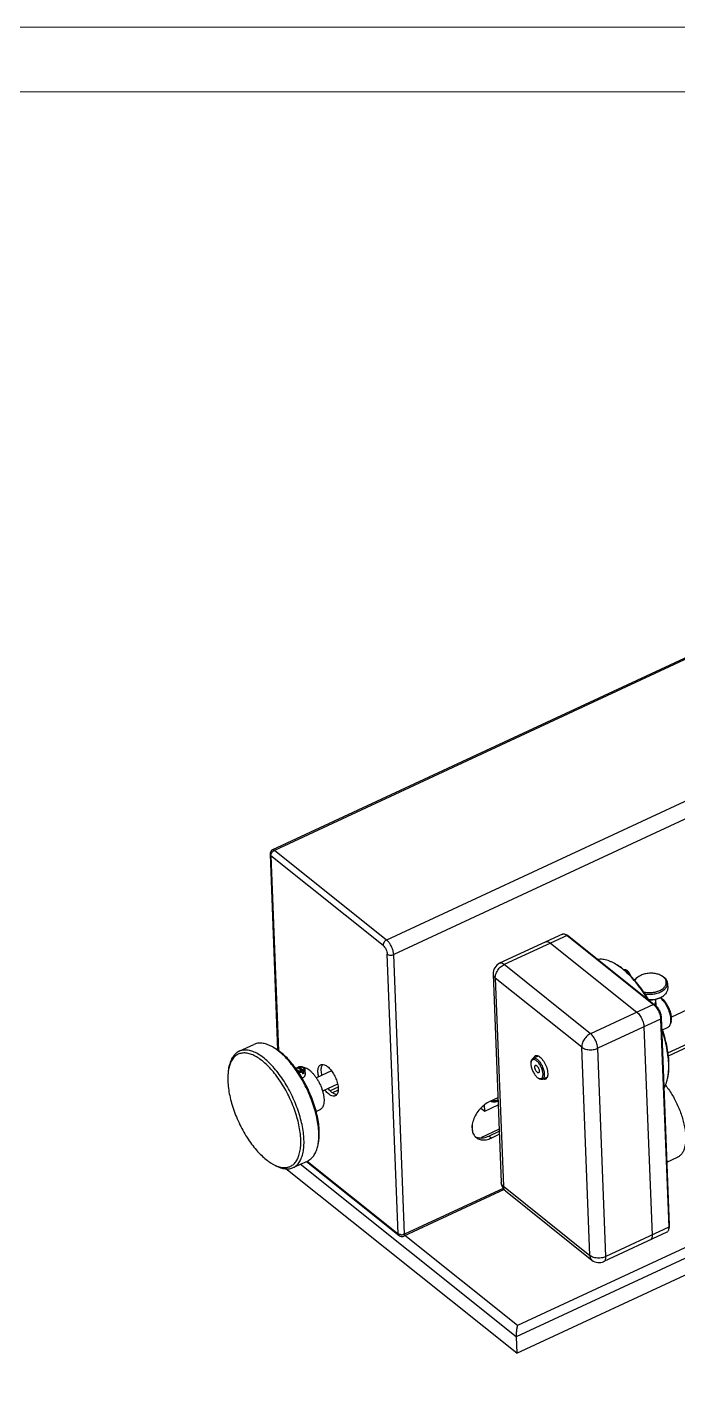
# Model space of a CAD drawing. Header units: millimetres. Extents: x 348 to 7549, y -2121 to -1262.
# Drawn here: x 1241.4 to 1341.8, y -1471 to -1262.2 of the extents above; entities that cross this region are included whole.
import ezdxf

# ---------------------------------------------------------------- set-up
doc = ezdxf.new("R2010")
doc.units = ezdxf.units.MM
doc.header["$LTSCALE"] = 46.255
doc.layers.get('0').update_dxf_attribs({"linetype": 'CONTINUOUS'})
for name, color, linetype in [('02___PRT_ALL_AXES', 7, 'CONTINUOUS'), ('3_ALL_AXES', 7, 'CONTINUOUS'), ('7_ALL_FEATURES', 7, 'CONTINUOUS')]:
    doc.layers.add(name, color=color, linetype=linetype)
doc.layers.add('图框_内框线', color=5, linetype='CONTINUOUS', lineweight=13)
doc.layers.add('图框_外框线', color=7, linetype='CONTINUOUS', lineweight=13)

msp = doc.modelspace()

# ---------------------------------------------------------------- linework, layer by layer
at = {"color": 7, "linetype": 'Continuous'}
for p, q in [((1449.3118, -1310.07299), (1279.28601, -1389.16716)), ((1449.58801, -1310.14992), (1279.56222, -1389.24409)), ((1466.8906, -1323.98821), (1296.86481, -1403.08238)), ((1467.98792, -1326.2321), (1297.96213, -1405.32627)), ((1455.42742, -1361.65341), (1340.79755, -1414.97799)), ((1340.2663, -1420.49382), (1455.27216, -1366.99433)), ((1340.32462, -1420.94136), (1455.6474, -1367.29444)), ((1487.28607, -1383.38941), (1317.04632, -1462.58311)), ((1487.94446, -1384.73574), (1316.84888, -1464.32757)), ((1316.94786, -1466.86604), (1488.04345, -1387.27421)), ((1278.87775, -1389.83575), (1280.05668, -1420.06846)), ((1279.01366, -1390.07361), (1280.18692, -1420.16113)), ((1296.31625, -1403.9119), (1279.01366, -1390.07361)), ((1296.86481, -1403.08238), (1279.56222, -1389.24409)), ((1324.00257, -1402.16815), (1314.30312, -1406.68023)), ((1324.69308, -1402.36047), (1314.99363, -1406.87256)), ((1324.82047, -1402.39762), (1324.48194, -1402.22021)), ((1324.48198, -1402.22029), (1324.69308, -1402.36047)), ((1324.69308, -1402.36047), (1338.03484, -1413.03096)), ((1324.98936, -1402.50982), (1324.69308, -1402.36047)), ((1324.82041, -1402.39761), (1324.98936, -1402.50982)), ((1324.98936, -1402.50982), (1338.33112, -1413.18031)), ((1298.65743, -1448.41212), (1296.97464, -1405.25824)), ((1299.64492, -1448.48016), (1297.96213, -1405.32627)), ((1322.12558, -1403.55485), (1335.46734, -1414.22534)), ((1328.33539, -1417.54305), (1314.99363, -1406.87256)), ((1313.28246, -1408.35169), (1314.53631, -1440.50556)), ((1313.62223, -1408.94636), (1314.87607, -1441.10023)), ((1326.96399, -1419.61685), (1313.62223, -1408.94636)), ((1335.87364, -1408.6448), (1335.75998, -1408.71019)), ((1339.1224, -1408.51811), (1339.2408, -1408.57445)), ((1338.03484, -1413.03096), (1328.33539, -1417.54305)), ((1338.33112, -1413.18031), (1338.03484, -1413.03096)), ((1339.13216, -1415.27485), (1329.4327, -1419.78694)), ((1339.20897, -1414.97542), (1339.13216, -1415.27485)), ((1339.13216, -1415.27485), (1340.38601, -1447.42873)), ((1339.20897, -1414.97542), (1340.46282, -1447.12929)), ((1340.77022, -1415.54751), (1340.68783, -1415.9207)), ((1336.56466, -1416.46923), (1337.8185, -1448.6231)), ((1328.21783, -1451.77072), (1326.96399, -1419.61685)), ((1330.68655, -1451.94081), (1329.4327, -1419.78694)), ((1319.13951, -1421.92641), (1319.18071, -1421.73981)), ((1272.51974, -1422.87162), (1272.60213, -1422.49843)), ((1283.80477, -1423.29275), (1283.14048, -1422.76146)), ((1283.23574, -1422.72461), (1283.24029, -1422.84129)), ((1283.97594, -1423.21313), (1283.31164, -1422.68184)), ((1283.889, -1423.4636), (1283.80477, -1423.29275)), ((1283.889, -1423.4636), (1283.90045, -1423.7573)), ((1284.07162, -1423.67767), (1283.89174, -1423.53381)), ((1283.97594, -1423.21313), (1284.06017, -1423.38397)), ((1284.06017, -1423.38397), (1284.07162, -1423.67767)), ((1289.3743, -1425.79157), (1288.17734, -1426.34838)), ((1289.37666, -1426.26513), (1288.52615, -1426.66078)), ((1320.10201, -1424.2778), (1320.29188, -1424.40387)), ((1320.29206, -1424.404), (1320.46133, -1424.4927)), ((1314.02649, -1427.43161), (1312.78834, -1428.00758)), ((1311.41044, -1429.03566), (1311.99563, -1429.50368)), ((1311.99563, -1429.50368), (1311.95747, -1428.5252)), ((1311.99563, -1429.50368), (1314.06966, -1428.53886)), ((1310.09499, -1432.55527), (1310.06258, -1431.72416)), ((1312.63307, -1433.3485), (1314.22828, -1432.60643)), ((1313.00831, -1433.64861), (1312.63307, -1433.3485)), ((1313.00831, -1433.64861), (1314.24646, -1433.07264)), ((1279.43506, -1437.73722), (1279.77358, -1437.91461)), ((1279.77854, -1437.90181), (1279.78323, -1437.90385)), ((1316.94786, -1466.86604), (1281.33107, -1438.38039)), ((1316.84888, -1464.32757), (1283.55201, -1437.69736)), ((1284.48697, -1437.26242), (1298.7864, -1448.69884)), ((1284.63209, -1437.19491), (1298.65743, -1448.41212)), ((1314.98281, -1441.59748), (1299.52619, -1448.78774)), ((1314.83273, -1441.41495), (1299.64492, -1448.48016)), ((1314.87607, -1441.10023), (1328.21783, -1451.77072)), ((1315.1985, -1441.81702), (1328.54026, -1452.48751)), ((1340.46282, -1447.12929), (1340.38601, -1447.42873)), ((1317.04632, -1462.58311), (1299.69765, -1448.70797)), ((1340.08919, -1448.19768), (1330.38973, -1452.70976)), ((1340.38601, -1447.42873), (1330.68655, -1451.94081)), ((1340.44056, -1447.42428), (1340.35817, -1447.7975)), ((1316.84888, -1464.32757), (1316.94786, -1466.86604))]:
    msp.add_line(p, q, dxfattribs=at)
at = {"color": 2, "linetype": 'Continuous'}
for p, q in [((1338.34776, -1412.22816), (1338.38695, -1413.23307)), ((1283.40406, -1422.65866), (1283.40487, -1422.6585)), ((1283.50088, -1422.64525), (1283.50282, -1422.64509)), ((1283.59953, -1422.64197), (1283.60214, -1422.64202)), ((1283.6971, -1422.64895), (1283.6999, -1422.6493)), ((1283.79071, -1422.66603), (1283.79325, -1422.66665)), ((1283.87756, -1422.69278), (1283.87996, -1422.6937)), ((1283.92384, -1422.71247), (1283.9243, -1422.71269)), ((1284.30067, -1423.88146), (1284.30051, -1423.87771))]:
    msp.add_line(p, q, dxfattribs=at)
at = {"color": 7, "linetype": 'Continuous'}
for centre, radius, start, end in [((1279.58423, -1389.80821), 0.70702, 114.9481173, 182.2273679), ((1280.05351, -1390.18349), 1.06444, 131.4586019, 146.4118851), ((1280.01007, -1390.13557), 0.99978, 127.4861348, 131.410972), ((1315.04862, -1408.28282), 1.7675, 114.9473943, 182.2357159), ((1328.65744, -1412.76139), 6.92652, 60.7459758, 62.3258468), ((1326.29895, -1416.22348), 11.12167, 50.5200621, 51.3456962), ((1326.81096, -1415.84278), 10.53878, 51.3441883, 52.2350562), ((1326.13532, -1416.42264), 11.37943, 50.148815, 50.5217414), ((1326.6093, -1416.09585), 10.86237, 50.9571306, 51.3473627), ((1337.0886, -1410.75811), 2.43767, 119.8971978, 122.9681339), ((1338.08162, -1410.70795), 2.42459, 61.4776621, 64.5771407), ((1338.42789, -1410.42625), 2.01776, 51.3951692, 56.0671359), ((1337.51505, -1413.96292), 2.51134, 51.3464674, 51.8673683), ((1337.96523, -1409.38678), 2.81313, 297.2337378, 299.9007601), ((1276.17622, -1425.00814), 6.23551, 58.7784366, 62.2887573), ((1275.84121, -1425.57096), 6.89047, 58.1197894, 58.8220768), ((1274.1459, -1427.911), 9.78229, 49.4577969, 51.3363381), ((1275.1797, -1427.13636), 8.60006, 51.3271617, 53.5124787), ((1277.52051, -1423.96902), 5.11981, 163.3691898, 167.6216242), ((1289.8838, -1434.81411), 13.81083, 119.2265279, 119.5879767), ((1289.59056, -1433.91056), 12.86503, 119.2132167, 119.601238), ((1283.70861, -1423.39726), 0.71084, 63.4498186, 64.5581697), ((1320.5969, -1423.89718), 0.58795, 255.7034526, 256.8395), ((1333.43682, -1423.02812), 6.92322, 347.5518206, 349.1305116), ((1280.17155, -1433.56656), 6.2202, 347.5875225, 351.1049432), ((1281.84029, -1433.15675), 5.17363, 242.2839825, 246.5148109), ((1316.30246, -1440.43669), 1.7675, 182.2326334, 231.3469729), ((1299.22799, -1448.14666), 0.70704, 231.3523019, 272.8467257), ((1299.19924, -1447.4105), 1.16242, 266.1994044, 279.8997567), ((1299.22685, -1448.1421), 0.71166, 272.920589, 294.8741531), ((1329.64422, -1451.10718), 1.7675, 231.3478926, 294.9473493)]:
    msp.add_arc(centre, radius, start, end, dxfattribs=at)
for points, start_tangent, end_tangent in [([(1278.87868, -1389.83571), (1278.89724, -1389.92506), (1279.01366, -1390.07361)], (0.041512758, -0.999137974), (0.780952104, -0.624590915)), ([(1279.01366, -1390.07361), (1279.04903, -1389.83641)], (-0.038965511, 0.999240556), (0.303887297, 0.952707988)), ([(1279.04903, -1389.83641), (1279.16679, -1389.59462)], (0.303887297, 0.952707988), (0.554077759, 0.832464916)), ([(1279.56222, -1389.24409), (1279.40434, -1389.15943), (1279.28612, -1389.16742)], (-0.780952104, 0.624590915), (-0.917024529, -0.398830807)), ([(1279.40164, -1389.34225), (1279.56222, -1389.24409)], (0.793750077, 0.608244042), (0.906695801, 0.421785165)), ([(1296.86481, -1403.08238), (1296.64814, -1403.22689), (1296.46781, -1403.43528), (1296.35126, -1403.67583), (1296.31625, -1403.9119)], (-0.906695801, -0.421785164), (0.038965511, -0.999240556)), ([(1297.96213, -1405.32627), (1297.89412, -1404.84968), (1297.73074, -1404.33814), (1297.48797, -1403.84172), (1297.1896, -1403.40901), (1296.86481, -1403.08238)], (-0.038965516, 0.999240556), (-0.780952102, 0.624590918)), ([(1324.00272, -1402.16844), (1324.05587, -1402.14819), (1324.24806, -1402.13871), (1324.46438, -1402.21129), (1324.48197, -1402.2203)], (0.904530196, 0.426409573), (0.885647256, -0.464358631)), ([(1296.31625, -1403.9119), (1296.5563, -1404.16535), (1296.76814, -1404.51342), (1296.91522, -1404.8993), (1296.97464, -1405.25824)], (0.780952104, -0.624590915), (0.038965511, -0.999240556)), ([(1296.97464, -1405.25824), (1297.17762, -1405.36564), (1297.43657, -1405.41629), (1297.71205, -1405.40246), (1297.96213, -1405.32627)], (0.780952104, -0.624590915), (0.906695801, 0.421785164)), ([(1321.43532, -1403.36276), (1321.4877, -1403.34276), (1321.67878, -1403.33281), (1321.89502, -1403.40471), (1322.12558, -1403.55485)], (0.904688477, 0.426073655), (0.780952104, -0.624590915)), ([(1313.62223, -1408.94636), (1313.64586, -1408.61533), (1313.74006, -1408.26757), (1313.90015, -1407.9205), (1314.11786, -1407.5919), (1314.38252, -1407.29788), (1314.67999, -1407.0539), (1314.99363, -1406.87256)], (-0.038965511, 0.999240556), (0.906695801, 0.421785164)), ([(1314.99363, -1406.87256), (1314.76307, -1406.72242), (1314.54683, -1406.65052), (1314.35575, -1406.66047), (1314.30325, -1406.68052)], (-0.780952104, 0.624590915), (-0.904550338, -0.426366844)), ([(1331.87441, -1406.62724), (1331.4556, -1406.42677), (1330.5987, -1406.14332), (1329.7954, -1406.05694), (1329.4814, -1406.08006)], (-0.885673155, 0.464309232), (-0.991520328, -0.129951683)), ([(1333.24577, -1407.53824), (1332.34508, -1406.89729), (1332.04231, -1406.71826)], (-0.780952103, 0.624590916), (-0.872535058, 0.488551504)), ([(1333.26515, -1407.51156), (1332.50731, -1406.98196), (1332.04368, -1406.71594)], (-0.790568965, 0.612373016), (-0.885670632, 0.464314043)), ([(1313.28258, -1408.35177), (1313.311, -1408.51816), (1313.42579, -1408.74385), (1313.62223, -1408.94636)], (0.040713161, -0.999170876), (0.780952104, -0.624590915)), ([(1337.14415, -1412.21628), (1336.79911, -1411.65844), (1335.95104, -1410.42407), (1335.06178, -1409.31094), (1334.15287, -1408.34313), (1333.42721, -1407.68652)], (-0.514080405, 0.857741999), (-0.767716458, 0.6407897)), ([(1337.30928, -1412.34834), (1336.89242, -1411.66946), (1336.05737, -1410.45408), (1335.18175, -1409.35808), (1334.28681, -1408.40518), (1333.45153, -1407.65932)], (-0.50854933, 0.861032856), (-0.776680037, 0.629895325)), ([(1335.75998, -1408.71018), (1335.69462, -1408.74904), (1335.44337, -1408.92615), (1335.23511, -1409.12204), (1335.10821, -1409.28108)], (-0.866753003, -0.498737639), (-0.569408738, -0.822054554)), ([(1335.76209, -1408.71297), (1335.57813, -1408.84636), (1335.38375, -1409.0292), (1335.23347, -1409.22584), (1335.16729, -1409.34568)], (-0.838768431, -0.544488309), (-0.43129544, -0.902210753)), ([(1339.12249, -1408.51815), (1339.05194, -1408.48587), (1338.75746, -1408.37558), (1338.43753, -1408.29224), (1338.09952, -1408.23786), (1337.75029, -1408.21345), (1337.39672, -1408.2195), (1337.04608, -1408.25588), (1336.70558, -1408.32187), (1336.38219, -1408.4161), (1336.0825, -1408.53665), (1335.87355, -1408.64484)], (-0.902997701, 0.429645379), (-0.866734664, -0.498769509)), ([(1338.17783, -1411.12819), (1338.37798, -1411.08557), (1338.70137, -1410.99134), (1339.00106, -1410.87079), (1339.27093, -1410.72639), (1339.50544, -1410.56108), (1339.69982, -1410.37824), (1339.85009, -1410.1816), (1339.95316, -1409.97522), (1340.00694, -1409.76333), (1340.01034, -1409.55011), (1339.9632, -1409.33988), (1339.8667, -1409.13749), (1339.72373, -1408.94771), (1339.53873, -1408.77476)], (0.983280065, 0.182099734), (-0.780952105, 0.624590914)), ([(1339.53873, -1408.77476), (1339.31421, -1408.62019), (1339.23937, -1408.57763)], (-0.780952103, 0.624590917), (-0.878444952, 0.477843558)), ([(1339.55425, -1408.75213), (1339.44619, -1408.68375), (1339.24099, -1408.57453)], (-0.829238657, 0.558894667), (-0.902981566, 0.429679289)), ([(1340.1965, -1409.74145), (1340.19217, -1409.68021), (1340.14168, -1409.45497), (1340.03831, -1409.23813), (1339.88514, -1409.03481), (1339.68687, -1408.84943)], (-0.038599896, 0.999254746), (-0.780952105, 0.624590914)), ([(1336.48126, -1411.07651), (1336.64604, -1411.11519), (1336.98404, -1411.16958), (1337.33328, -1411.19399), (1337.68684, -1411.18794), (1338.03749, -1411.15155), (1338.17783, -1411.12819)], (0.967546739, -0.252692123), (0.983280065, 0.182099734)), ([(1336.68836, -1411.37673), (1336.94982, -1411.41533), (1337.32399, -1411.44147), (1337.70279, -1411.43498), (1338.07847, -1411.39599), (1338.44326, -1411.32529), (1338.78974, -1411.22433), (1339.11082, -1411.09517), (1339.39994, -1410.94045), (1339.6512, -1410.76334), (1339.85945, -1410.56745), (1340.02046, -1410.35678), (1340.13089, -1410.13566), (1340.18851, -1409.90865), (1340.1965, -1409.74145)], (0.983900636, -0.178716362), (-0.038599896, 0.999254746)), ([(1339.36758, -1411.82546), (1339.43289, -1411.78664), (1339.68415, -1411.60953), (1339.89242, -1411.41364), (1340.05343, -1411.20297), (1340.16387, -1410.98185), (1340.22151, -1410.75484), (1340.2295, -1410.58761)], (0.866753005, 0.498737635), (-0.038599185, 0.999254774)), ([(1337.25459, -1412.28374), (1337.35689, -1412.28762), (1337.7357, -1412.28114), (1338.11138, -1412.24215), (1338.47618, -1412.17146), (1338.82266, -1412.07051), (1339.14375, -1411.94135), (1339.25259, -1411.88807)], (0.998764479, -0.049694222), (0.889021922, 0.457864633)), ([(1337.2751, -1412.31824), (1337.37723, -1412.32219), (1337.73079, -1412.31615), (1338.08144, -1412.27977), (1338.42194, -1412.21379), (1338.74533, -1412.11956), (1339.04503, -1411.99901), (1339.25401, -1411.8908)], (0.998680178, -0.051360509), (0.866734662, 0.498769511)), ([(1338.03484, -1413.03096), (1338.26636, -1413.24991)], (0.780952122, -0.624590892), (0.674872535, -0.73793432)), ([(1338.26636, -1413.24991), (1338.49094, -1413.53006), (1338.69628, -1413.85761), (1338.87106, -1414.21509), (1339.00605, -1414.58358), (1339.0943, -1414.94309), (1339.13216, -1415.27485)], (0.674872535, -0.73793432), (0.038965461, -0.999240558)), ([(1338.33112, -1413.18031), (1338.51571, -1413.35477), (1338.69556, -1413.57896), (1338.86006, -1413.84124), (1339.0001, -1414.12762), (1339.10822, -1414.42285), (1339.17883, -1414.71075), (1339.20897, -1414.97542)], (0.780952118, -0.624590898), (0.038965476, -0.999240557)), ([(1340.68787, -1415.92071), (1340.72013, -1415.71668), (1340.72964, -1415.36758), (1340.69142, -1414.98031), (1340.60663, -1414.56666), (1340.47788, -1414.13933), (1340.30913, -1413.71141), (1340.1054, -1413.29568), (1339.87279, -1412.90474), (1339.61904, -1412.55147), (1339.35298, -1412.24748), (1339.08366, -1412.00172)], (0.215913182, 0.976412565), (-0.780952109, 0.624590909)), ([(1339.37994, -1412.15106), (1339.14888, -1411.99253), (1339.10572, -1411.96889)], (-0.7809521, 0.62459092), (-0.885392815, 0.46484359)), ([(1340.77023, -1415.54759), (1340.79821, -1415.37072), (1340.80645, -1415.06813), (1340.77332, -1414.73244), (1340.69982, -1414.37389), (1340.5882, -1414.00349), (1340.44191, -1413.63258), (1340.26531, -1413.27224), (1340.06367, -1412.93341), (1339.84371, -1412.62724), (1339.6131, -1412.36381), (1339.37994, -1412.15106)], (0.215965727, 0.976400945), (-0.780952108, 0.62459091)), ([(1335.46734, -1414.22534), (1335.70066, -1414.4462), (1335.92503, -1414.7267), (1336.12922, -1415.05277), (1336.30297, -1415.40807), (1336.43757, -1415.77478), (1336.52629, -1416.13452), (1336.56466, -1416.46923)], (0.780952104, -0.624590915), (0.038965511, -0.999240556)), ([(1328.33539, -1417.54305), (1328.01936, -1417.72606), (1327.72194, -1417.97061), (1327.45804, -1418.26443), (1327.24089, -1418.5928), (1327.08138, -1418.93925), (1326.98751, -1419.2864), (1326.96399, -1419.61685)], (-0.906695801, -0.421785164), (0.038965511, -0.999240556)), ([(1329.4327, -1419.78694), (1329.39422, -1419.45163), (1329.30524, -1419.09125), (1329.17018, -1418.72385), (1328.99602, -1418.36825), (1328.7913, -1418.04189), (1328.56692, -1417.76195), (1328.33539, -1417.54305)], (-0.038965511, 0.999240556), (-0.780952104, 0.624590915)), ([(1340.23844, -1424.334), (1340.34813, -1423.70382), (1340.42518, -1422.57935), (1340.37699, -1421.34329), (1340.20446, -1420.01921), (1339.91085, -1418.63181), (1339.5015, -1417.20651), (1339.2825, -1416.56275)], (0.21571653, 0.97645603), (-0.335793231, 0.941935723)), ([(1340.23583, -1424.33365), (1340.30866, -1423.88054), (1340.38691, -1422.73853), (1340.33796, -1421.48319), (1340.16275, -1420.13846), (1339.86457, -1418.72942), (1339.44884, -1417.28189), (1339.29103, -1416.81167)], (0.188713116, 0.98203226), (-0.328095944, 0.944644405)), ([(1340.28437, -1416.52087), (1340.41535, -1416.43606), (1340.56053, -1416.25922), (1340.66317, -1416.01696), (1340.68787, -1415.92071)], (0.905731744, 0.423851398), (0.215913182, 0.976412565)), ([(1279.07583, -1419.48783), (1278.71374, -1419.31457), (1277.97547, -1419.07065), (1277.28337, -1418.99655), (1276.65329, -1419.09462), (1276.39056, -1419.1959)], (-0.885677403, 0.464301129), (-0.906589624, -0.422013335)), ([(1280.29371, -1420.22203), (1279.80461, -1419.8891), (1279.41434, -1419.66522)], (-0.804202721, 0.594355099), (-0.885674823, 0.464306049)), ([(1280.25737, -1420.27272), (1279.48038, -1419.71989)], (-0.780952103, 0.624590916), (-0.849174331, 0.528112635)), ([(1326.96399, -1419.61685), (1327.22938, -1419.78456), (1327.55462, -1419.91198), (1327.92257, -1419.9915), (1328.31385, -1420.01877), (1328.70927, -1419.99246), (1329.08855, -1419.91386), (1329.4327, -1419.78694)], (0.780952104, -0.624590915), (0.906695801, 0.421785164)), ([(1274.10833, -1420.25757), (1273.81469, -1420.42435), (1273.34212, -1420.85728), (1272.96197, -1421.44721), (1272.68151, -1422.18295), (1272.60208, -1422.49842)], (-0.906588977, -0.422014723), (-0.215700677, -0.976459532)), ([(1277.70086, -1421.74915), (1276.95181, -1421.21617), (1276.21242, -1420.82524), (1275.50045, -1420.59), (1274.83305, -1420.51855), (1274.22547, -1420.61313), (1273.68912, -1420.87153), (1273.23339, -1421.28898), (1272.86678, -1421.85783), (1272.61487, -1422.50371)], (-0.780952103, 0.624590916), (-0.286529878, -0.958071307)), ([(1277.97514, -1421.33439), (1277.19806, -1420.78148), (1276.4313, -1420.37615), (1275.693, -1420.13226), (1275.00091, -1420.05822), (1274.37088, -1420.15634), (1274.10833, -1420.25757)], (-0.780952105, 0.624590914), (-0.906588977, -0.422014723)), ([(1282.27878, -1428.29108), (1281.90009, -1427.43831), (1281.30838, -1426.27773), (1280.65405, -1425.17393), (1279.94943, -1424.1481), (1279.21061, -1423.22308), (1278.45519, -1422.41854), (1277.70086, -1421.74915)], (-0.385279363, 0.922799985), (-0.780952105, 0.624590914)), ([(1282.45787, -1438.2061), (1282.75151, -1438.03931), (1283.22409, -1437.60638), (1283.60424, -1437.01645), (1283.8847, -1436.28071), (1284.06021, -1435.41297), (1284.12752, -1434.42946), (1284.08535, -1433.34856), (1283.93449, -1432.19059), (1283.67778, -1430.97717), (1283.32, -1429.731), (1282.86784, -1428.47544), (1282.32996, -1427.2344), (1281.71637, -1426.03087), (1281.03783, -1424.88621), (1280.30714, -1423.8224), (1279.54099, -1422.86312), (1278.75762, -1422.02877), (1277.97514, -1421.33439)], (0.906589064, 0.422014537), (-0.780952103, 0.624590916)), ([(1286.31694, -1434.52836), (1286.34241, -1434.35154), (1286.40974, -1433.36805), (1286.36759, -1432.28716), (1286.21677, -1431.12919), (1285.96007, -1429.91577), (1285.60231, -1428.66959), (1285.15016, -1427.41401), (1284.61229, -1426.17295), (1283.9987, -1424.9694), (1283.32017, -1423.82472), (1282.58948, -1422.76088), (1281.8233, -1421.80156), (1281.03989, -1420.96716), (1280.50447, -1420.47717)], (0.155380786, 0.987854651), (-0.760057393, 0.649855953)), ([(1286.32872, -1434.5305), (1286.42136, -1433.99809), (1286.48629, -1433.04971), (1286.44565, -1432.00739), (1286.3002, -1430.89074), (1286.05266, -1429.72062), (1285.70765, -1428.51891), (1285.27164, -1427.30815), (1284.75295, -1426.11139), (1284.16124, -1424.95079), (1283.50692, -1423.84698), (1282.80229, -1422.82113), (1282.06346, -1421.89608), (1281.30801, -1421.09149), (1280.55364, -1420.42207)], (0.21571978, 0.976455312), (-0.780952105, 0.624590914)), ([(1319.13945, -1421.92643), (1319.12292, -1422.02401), (1319.11443, -1422.25846), (1319.14239, -1422.52206), (1319.2057, -1422.80449), (1319.30187, -1423.09474), (1319.42731, -1423.38192), (1319.57732, -1423.65498), (1319.74521, -1423.90197), (1319.92294, -1424.11219), (1320.10201, -1424.2778)], (-0.215533189, -0.976496515), (0.780952117, -0.624590899)), ([(1319.20081, -1421.75043), (1319.16753, -1421.82788), (1319.13945, -1421.92643)], (-0.457796648, -0.889056932), (-0.215533189, -0.976496515)), ([(1319.44967, -1421.33971), (1319.42196, -1421.35396), (1319.29943, -1421.46359), (1319.21177, -1421.63052), (1319.18065, -1421.73979)], (-0.908185452, -0.418568017), (-0.215589177, -0.976484156)), ([(1320.00302, -1421.73933), (1319.82567, -1421.61991), (1319.65331, -1421.55021), (1319.49447, -1421.53597), (1319.35682, -1421.57903), (1319.24648, -1421.67766), (1319.20081, -1421.75043)], (-0.780952092, 0.624590931), (-0.457796648, -0.889056932)), ([(1320.14016, -1421.53195), (1319.94271, -1421.39901), (1319.75124, -1421.32173), (1319.57482, -1421.30602), (1319.44967, -1421.33971)], (-0.78095212, 0.624590895), (-0.908185452, -0.418568017)), ([(1320.46304, -1424.46968), (1320.61055, -1424.48115), (1320.7482, -1424.4381), (1320.85854, -1424.33947), (1320.93749, -1424.18925), (1320.9821, -1423.99312), (1320.9906, -1423.75867), (1320.96263, -1423.49507), (1320.89932, -1423.21264), (1320.80315, -1422.92239), (1320.67771, -1422.63521), (1320.52771, -1422.36214), (1320.35982, -1422.11516), (1320.18209, -1421.90494), (1320.00302, -1421.73933)], (0.973750406, -0.227618425), (-0.780952117, 0.624590899)), ([(1320.94063, -1424.54471), (1320.96833, -1424.53046), (1321.09087, -1424.42082), (1321.17853, -1424.2539), (1321.22805, -1424.03601), (1321.23746, -1423.77556), (1321.20639, -1423.48275), (1321.13607, -1423.16904), (1321.02926, -1422.84664), (1320.88995, -1422.52763), (1320.72335, -1422.22429), (1320.53686, -1421.94988), (1320.33946, -1421.71628), (1320.14016, -1421.53195)], (0.90819728, 0.418542353), (-0.780952087, 0.624590937)), ([(1272.51972, -1422.8715), (1272.42705, -1423.40406), (1272.36214, -1424.35246), (1272.4028, -1425.39479), (1272.54827, -1426.51144), (1272.79582, -1427.68155), (1273.14084, -1428.88326), (1273.57687, -1430.09402), (1274.09556, -1431.29077), (1274.68727, -1432.45135), (1275.3416, -1433.55515), (1276.04623, -1434.58099), (1276.78504, -1435.506), (1277.54046, -1436.31054), (1278.29479, -1436.97993)], (-0.21572005, -0.976455253), (0.780952105, -0.624590914)), ([(1283.06458, -1422.80424), (1282.99194, -1422.85694), (1282.93348, -1422.91553), (1282.89929, -1422.96337)], (-0.848791628, -0.528727503), (-0.515904337, -0.856646202)), ([(1283.07532, -1422.81358), (1283.03225, -1422.86357), (1283.00102, -1422.92098), (1282.98643, -1422.98036), (1282.98553, -1423.00962)], (-0.718204425, -0.695832166), (0.038973321, -0.999240252)), ([(1282.98553, -1423.00962), (1282.98893, -1423.03995), (1283.00845, -1423.09797), (1283.04439, -1423.15268), (1283.09569, -1423.20245)], (0.038973321, -0.999240252), (0.780931827, -0.624616267)), ([(1283.14048, -1422.76146), (1283.07921, -1422.80987), (1283.07532, -1422.81358)], (-0.831920497, -0.554894842), (-0.718204425, -0.695832166)), ([(1283.09569, -1423.20245), (1283.16081, -1423.24579), (1283.2378, -1423.28141), (1283.32437, -1423.30823), (1283.41793, -1423.32547), (1283.51568, -1423.33259), (1283.6147, -1423.3294), (1283.71204, -1423.31599), (1283.80477, -1423.29275)], (0.780931827, -0.624616267), (0.954563489, 0.298007627)), ([(1283.889, -1423.4636), (1283.78647, -1423.49239), (1283.67836, -1423.51128), (1283.56738, -1423.5198), (1283.45627, -1423.51774), (1283.3478, -1423.50516), (1283.25842, -1423.48608)], (-0.947077219, -0.321005827), (-0.967276589, 0.25372426)), ([(1283.92431, -1422.71269), (1283.87861, -1422.69318), (1283.79204, -1422.66636), (1283.69848, -1422.64912), (1283.60073, -1422.64199), (1283.50171, -1422.64518), (1283.40438, -1422.6586), (1283.31164, -1422.68184)], (-0.902955919, 0.429733183), (-0.954563489, -0.298007627)), ([(1284.07162, -1423.67767), (1284.01892, -1423.70749), (1283.96154, -1423.73418), (1283.90045, -1423.7573)], (-0.848791628, -0.528727503), (-0.947077219, -0.321005827)), ([(1284.02073, -1422.77213), (1283.95561, -1422.72879), (1283.92431, -1422.71269)], (-0.780931827, 0.624616267), (-0.902955919, 0.429733183)), ([(1283.97594, -1423.21313), (1284.03721, -1423.16472), (1284.08416, -1423.11102), (1284.1154, -1423.05361), (1284.12998, -1422.99423), (1284.13089, -1422.96497)], (0.831920497, 0.554894842), (-0.038973321, 0.999240252)), ([(1284.13089, -1422.96497), (1284.12748, -1422.93463), (1284.10797, -1422.87661), (1284.07203, -1422.8219), (1284.02073, -1422.77213)], (-0.038973321, 0.999240252), (-0.780931827, 0.624616267)), ([(1284.13293, -1422.82869), (1284.06032, -1422.77959), (1284.02634, -1422.76139)], (-0.780952104, 0.624590915), (-0.894521287, 0.447025355)), ([(1284.26883, -1423.06656), (1284.26903, -1423.07661), (1284.26023, -1423.14375), (1284.23409, -1423.20965), (1284.19126, -1423.27268), (1284.1328, -1423.33127), (1284.06017, -1423.38397)], (0.039423276, -0.9992226), (-0.848791628, -0.528727503)), ([(1284.13293, -1422.82869), (1284.19136, -1422.88439), (1284.23416, -1422.9453), (1284.26027, -1423.00991), (1284.26883, -1423.06656)], (0.780952104, -0.624590915), (0.039423276, -0.9992226)), ([(1320.29186, -1424.4039), (1320.45171, -1424.46692)], (0.885331215, -0.464960902), (0.969045953, -0.246880418)), ([(1320.46122, -1424.49265), (1320.63906, -1424.56269), (1320.81548, -1424.5784), (1320.94063, -1424.54471)], (0.885401446, -0.464827151), (0.90819728, 0.418542353)), ([(1339.65487, -1425.97157), (1339.77872, -1425.7423), (1340.1047, -1424.88798), (1340.19728, -1424.52046)], (0.504589288, 0.863359514), (0.21569663, 0.976460426)), ([(1279.78323, -1437.90385), (1280.4952, -1438.13908), (1281.16261, -1438.21053), (1281.77018, -1438.11595), (1282.30653, -1437.85755), (1282.76226, -1437.4401), (1283.12887, -1436.87125), (1283.39933, -1436.16178), (1283.5686, -1435.32502), (1283.63351, -1434.37662), (1283.59285, -1433.33429), (1283.44738, -1432.21764), (1283.19983, -1431.04753), (1282.85481, -1429.84582), (1282.41879, -1428.63506), (1282.27878, -1428.29108)], (0.91793328, -0.396734789), (-0.385279363, 0.922799985)), ([(1312.78834, -1428.00758), (1311.98907, -1428.49571), (1311.26347, -1429.1728), (1310.67031, -1429.98399), (1310.25765, -1430.86357), (1310.05893, -1431.74027), (1310.09023, -1432.54307), (1310.34903, -1433.20694)], (-0.906695801, -0.421785164), (0.539616223, -0.841911119)), ([(1310.34903, -1433.20694), (1310.69128, -1433.58903)], (0.539616223, -0.841911119), (0.779577057, -0.626306324)), ([(1310.52574, -1433.43003), (1311.07328, -1433.61823)], (0.873948793, -0.486018012), (0.986185815, -0.165642806)), ([(1310.69128, -1433.58903), (1310.81436, -1433.67808), (1311.44852, -1433.91834), (1312.20013, -1433.90824), (1313.00831, -1433.64861)], (0.779577057, -0.626306324), (0.906695801, 0.421785164)), ([(1311.07328, -1433.61823), (1311.8249, -1433.60813), (1312.63307, -1433.3485)], (0.986185815, -0.165642805), (0.906695801, 0.421785164)), ([(1284.7401, -1437.14443), (1285.03358, -1436.97775), (1285.50619, -1436.54486), (1285.88637, -1435.95497), (1286.16686, -1435.21926), (1286.24636, -1434.90358)], (0.906589568, 0.422013455), (0.215700369, 0.9764596)), ([(1278.29479, -1436.97993), (1279.04385, -1437.51291), (1279.43409, -1437.73678)], (0.780952103, -0.624590916), (0.885672057, -0.464311327)), ([(1279.77261, -1437.91417), (1280.1349, -1438.08752), (1280.87321, -1438.3314), (1281.56529, -1438.40544), (1282.19533, -1438.30732), (1282.45787, -1438.2061)], (0.885675134, -0.464305457), (0.906589064, 0.422014537)), ([(1314.87607, -1441.10023), (1314.67963, -1440.89773), (1314.56484, -1440.67203), (1314.53642, -1440.50554)], (-0.780952104, 0.624590915), (-0.04056715, 0.999176814)), ([(1315.19849, -1441.81699), (1315.0417, -1441.64715), (1314.92422, -1441.39787), (1314.87607, -1441.10023)], (-0.78031677, 0.625384472), (-0.038965511, 0.999240556)), ([(1340.46282, -1447.12929), (1340.45203, -1447.36121), (1340.44067, -1447.42387)], (0.038965531, -0.999240555), (-0.213927272, -0.97684959)), ([(1298.8615, -1448.51989), (1298.65743, -1448.41212)], (-0.946509966, 0.322674579), (-0.780952104, 0.624590915)), ([(1298.65743, -1448.41212), (1298.70971, -1448.60854), (1298.78675, -1448.6984)], (0.038965511, -0.999240556), (0.777182316, -0.629275494)), ([(1299.12219, -1448.57036), (1298.8615, -1448.51989)], (-0.997829682, 0.065847748), (-0.946509966, 0.322674579)), ([(1299.64492, -1448.48016), (1299.39909, -1448.55561)], (-0.906695801, -0.421785164), (-0.985008874, -0.172503674)), ([(1299.52608, -1448.78748), (1299.53836, -1448.78137), (1299.6216, -1448.67065), (1299.64492, -1448.48016)], (0.917024529, 0.398830807), (-0.038965511, 0.999240556)), ([(1337.8185, -1448.6231), (1337.80461, -1448.91601), (1337.73914, -1449.15243), (1337.62539, -1449.32051), (1337.52144, -1449.39182)], (0.038965511, -0.999240556), (-0.904688477, -0.426073655)), ([(1340.35823, -1447.79732), (1340.30731, -1447.95655), (1340.1932, -1448.12583), (1340.08904, -1448.19739)], (-0.214260985, -0.976776448), (-0.904524058, -0.426422594)), ([(1340.38601, -1447.42873), (1340.37237, -1447.71961), (1340.35823, -1447.79732)], (0.03896554, -0.999240555), (-0.214260985, -0.976776448)), ([(1328.21783, -1451.77072), (1328.26597, -1452.06836), (1328.38346, -1452.31764), (1328.54027, -1452.4875)], (0.038965511, -0.999240556), (0.780341715, -0.625353346)), ([(1330.68655, -1451.94081), (1330.34582, -1452.06676), (1329.96765, -1452.14572), (1329.57238, -1452.17265), (1329.18094, -1452.146), (1328.81252, -1452.06706), (1328.48604, -1451.93984), (1328.21783, -1451.77072)], (-0.906695801, -0.421785164), (-0.780952104, 0.624590915)), ([(1330.38959, -1452.70948), (1330.49343, -1452.63822), (1330.60719, -1452.47014), (1330.67265, -1452.23372), (1330.68655, -1451.94081)], (0.904550338, 0.426366844), (-0.038965511, 0.999240556)), ([(1317.04632, -1462.58311), (1316.99699, -1462.79874), (1316.94927, -1463.0587), (1316.90649, -1463.35396), (1316.87204, -1463.67505), (1316.85048, -1464.00847), (1316.84888, -1464.32757)], (-0.248481768, -0.968636573), (0.038965511, -0.999240556))]:
    msp.add_spline(points, degree=3, dxfattribs=dict(at, start_tangent=start_tangent, end_tangent=end_tangent))
at = {"color": 2, "linetype": 'Continuous'}
for points, start_tangent, end_tangent in [([(1338.14982, -1413.03531), (1338.23211, -1412.97021), (1338.30537, -1412.8793), (1338.35029, -1412.77821), (1338.36495, -1412.67387), (1338.36468, -1412.66237)], (0.83953262, 0.543309286), (-0.039632546, 0.999214322)), ([(1283.09569, -1423.20245), (1283.08325, -1423.19007), (1283.07082, -1423.17769), (1283.05838, -1423.16531), (1283.05217, -1423.15912), (1283.04906, -1423.15602), (1283.04595, -1423.15293), (1283.04284, -1423.14983), (1283.04129, -1423.14828), (1283.03973, -1423.14674), (1283.03896, -1423.14596), (1283.03841, -1423.1451), (1283.03738, -1423.14336), (1283.03533, -1423.13987), (1283.03122, -1423.13289), (1283.02712, -1423.12591), (1283.01891, -1423.11196), (1283.0148, -1423.10498), (1283.0107, -1423.098), (1283.00865, -1423.09451), (1283.00659, -1423.09102), (1283.00454, -1423.08753), (1283.00249, -1423.08405), (1283.00198, -1423.08317), (1283.00146, -1423.0823), (1283.00095, -1423.08047), (1283.00053, -1423.07862), (1283.0001, -1423.07678), (1282.99925, -1423.07308), (1282.9984, -1423.06939), (1282.9967, -1423.062), (1282.995, -1423.05461), (1282.99159, -1423.03984), (1282.98989, -1423.03245), (1282.98819, -1423.02507), (1282.98734, -1423.02137), (1282.98649, -1423.01768), (1282.98606, -1423.01583), (1282.98585, -1423.01491), (1282.98577, -1423.01445), (1282.98581, -1423.01399), (1282.98591, -1423.01306), (1282.986, -1423.01214), (1282.98618, -1423.0103), (1282.98655, -1423.00661), (1282.98691, -1423.00293), (1282.98765, -1422.99555), (1282.98838, -1422.98818), (1282.98912, -1422.9808), (1282.98985, -1422.97343), (1282.99059, -1422.96606), (1282.99132, -1422.95868), (1282.99169, -1422.955), (1282.99206, -1422.95131), (1282.99224, -1422.94947), (1282.99233, -1422.94854), (1282.99242, -1422.94762), (1282.99247, -1422.94716), (1282.99264, -1422.9467), (1282.99304, -1422.94579), (1282.99383, -1422.94395), (1282.99542, -1422.94029), (1282.997, -1422.93662), (1283.00017, -1422.92929), (1283.00333, -1422.92196), (1283.00967, -1422.9073), (1283.01284, -1422.89996), (1283.016, -1422.89263), (1283.01759, -1422.88897), (1283.01917, -1422.8853), (1283.01996, -1422.88347), (1283.02075, -1422.88164), (1283.02163, -1422.87982), (1283.02231, -1422.87896), (1283.023, -1422.8781), (1283.02574, -1422.87467), (1283.02848, -1422.87123), (1283.03122, -1422.8678), (1283.03397, -1422.86436), (1283.03945, -1422.8575), (1283.04493, -1422.85063), (1283.0559, -1422.83689), (1283.06139, -1422.83002), (1283.06687, -1422.82315), (1283.06961, -1422.81972), (1283.07098, -1422.818), (1283.0717, -1422.81716), (1283.07265, -1422.81639), (1283.07453, -1422.81487), (1283.07641, -1422.81334), (1283.08018, -1422.81029), (1283.08395, -1422.80724), (1283.08772, -1422.80419), (1283.09526, -1422.79808), (1283.11033, -1422.78588), (1283.1254, -1422.77367), (1283.14047, -1422.76146)], (-0.70858653, 0.705623929), (0.77711974, 0.629352771)), ([(1283.80477, -1423.29275), (1283.78177, -1423.29834), (1283.75877, -1423.30393), (1283.73578, -1423.30951), (1283.72428, -1423.3123), (1283.71278, -1423.3151), (1283.70703, -1423.31649), (1283.70415, -1423.31719), (1283.70128, -1423.31789), (1283.69984, -1423.31824), (1283.69832, -1423.31844), (1283.69524, -1423.3188), (1283.68909, -1423.31951), (1283.67678, -1423.32094), (1283.66448, -1423.32237), (1283.63986, -1423.32522), (1283.62756, -1423.32664), (1283.61525, -1423.32807), (1283.60295, -1423.3295), (1283.59679, -1423.33021), (1283.59064, -1423.33092), (1283.58756, -1423.33128), (1283.58446, -1423.33132), (1283.57824, -1423.33129), (1283.56581, -1423.33123), (1283.55338, -1423.33117), (1283.54095, -1423.33112), (1283.51609, -1423.331), (1283.50366, -1423.33094), (1283.49123, -1423.33088), (1283.48501, -1423.33085), (1283.4788, -1423.33082), (1283.47262, -1423.33069), (1283.46966, -1423.33032), (1283.46669, -1423.32994), (1283.46076, -1423.32919), (1283.45483, -1423.32844), (1283.44297, -1423.32694), (1283.43111, -1423.32544), (1283.41925, -1423.32394), (1283.39554, -1423.32093), (1283.38368, -1423.31943), (1283.37775, -1423.31868), (1283.37182, -1423.31793), (1283.36885, -1423.31756), (1283.36589, -1423.31718), (1283.36022, -1423.31581), (1283.3546, -1423.31434), (1283.34898, -1423.31288), (1283.33774, -1423.30994), (1283.32649, -1423.307), (1283.30401, -1423.30112), (1283.29277, -1423.29818), (1283.28153, -1423.29525), (1283.27028, -1423.29231), (1283.26747, -1423.29157), (1283.26466, -1423.29084), (1283.2619, -1423.29006), (1283.25941, -1423.289), (1283.25692, -1423.28793), (1283.25442, -1423.28687), (1283.24944, -1423.28475), (1283.23948, -1423.2805), (1283.22951, -1423.27626), (1283.21955, -1423.27201), (1283.19962, -1423.26352), (1283.18965, -1423.25928), (1283.17969, -1423.25503), (1283.1747, -1423.25291), (1283.17221, -1423.25185), (1283.171, -1423.2513), (1283.16997, -1423.25063), (1283.1679, -1423.24929), (1283.16584, -1423.24795), (1283.16171, -1423.24527), (1283.15759, -1423.2426), (1283.15346, -1423.23992), (1283.14521, -1423.23457), (1283.1287, -1423.22386), (1283.11219, -1423.21316), (1283.09569, -1423.20245)], (-0.971742673, -0.236042744), (-0.839012485, 0.544112166)), ([(1283.14047, -1422.76146), (1283.14947, -1422.7558), (1283.15846, -1422.75013), (1283.16296, -1422.7473), (1283.1653, -1422.74588), (1283.16782, -1422.74447), (1283.17286, -1422.74164), (1283.17791, -1422.73882), (1283.188, -1422.73317), (1283.19052, -1422.73175), (1283.19313, -1422.7304), (1283.19845, -1422.72777), (1283.20908, -1422.72249), (1283.21439, -1422.71986), (1283.21971, -1422.71722), (1283.22527, -1422.71478), (1283.23084, -1422.71235), (1283.24197, -1422.70747), (1283.24754, -1422.70504), (1283.25031, -1422.70387), (1283.25304, -1422.70282), (1283.25851, -1422.70071), (1283.26397, -1422.6986), (1283.26944, -1422.69649), (1283.27491, -1422.69438), (1283.27764, -1422.69333), (1283.27907, -1422.6928), (1283.28062, -1422.69228), (1283.28371, -1422.69124), (1283.2868, -1422.6902), (1283.29918, -1422.68603), (1283.31155, -1422.68186)], (0.846094926, 0.533032248), (0.947721079, 0.319099917)), ([(1283.31155, -1422.68186), (1283.32245, -1422.67857), (1283.33344, -1422.6754), (1283.34452, -1422.67235), (1283.3501, -1422.67089), (1283.35568, -1422.66942), (1283.36132, -1422.66805), (1283.36696, -1422.66668), (1283.36978, -1422.666), (1283.37126, -1422.66565), (1283.37286, -1422.66529), (1283.37606, -1422.66458), (1283.37927, -1422.66386), (1283.38568, -1422.66243), (1283.38883, -1422.66175), (1283.39188, -1422.66113), (1283.40406, -1422.65866)], (0.957281624, 0.289157212), (0.980039072, 0.198804973)), ([(1283.40487, -1422.6585), (1283.42813, -1422.65438), (1283.45159, -1422.65078), (1283.46341, -1422.64924), (1283.46933, -1422.6485), (1283.47526, -1422.64783), (1283.47823, -1422.64749), (1283.4812, -1422.64716), (1283.48268, -1422.64699), (1283.48428, -1422.64683), (1283.4876, -1422.64652), (1283.49424, -1422.64589), (1283.50088, -1422.64525)], (0.983624605, 0.180229398), (0.995523416, 0.094515231)), ([(1283.50282, -1422.64509), (1283.52674, -1422.64343), (1283.55072, -1422.64231), (1283.56272, -1422.64202), (1283.57471, -1422.64186), (1283.58071, -1422.64182), (1283.58376, -1422.64181), (1283.58691, -1422.64185), (1283.59953, -1422.64197)], (0.997206162, 0.074698533), (0.999951658, -0.00983272)), ([(1283.60214, -1422.64202), (1283.64978, -1422.64426), (1283.67337, -1422.64632), (1283.68518, -1422.64756), (1283.6971, -1422.64895)], (0.99955113, -0.029958935), (0.993264395, -0.115869935)), ([(1283.6999, -1422.6493), (1283.74585, -1422.65648), (1283.79071, -1422.66603)], (0.990614817, -0.136683154), (0.974000885, -0.226544202)), ([(1283.79325, -1422.66665), (1283.83614, -1422.67854), (1283.84655, -1422.68188), (1283.85684, -1422.68533), (1283.86714, -1422.68895), (1283.87756, -1422.69278)], (0.968655604, -0.248407571), (0.938694857, -0.344749135)), ([(1283.80086, -1424.34288), (1283.94132, -1424.30882), (1284.07769, -1424.24539), (1284.18731, -1424.15748), (1284.26172, -1424.05283), (1284.29788, -1423.93747), (1284.30067, -1423.88146)], (0.987981354, 0.154573101), (-0.03688109, 0.999319661)), ([(1284.02073, -1422.77213), (1284.03618, -1422.7879), (1284.0439, -1422.79578), (1284.05162, -1422.80367), (1284.05935, -1422.81155), (1284.06707, -1422.81943), (1284.07093, -1422.82337), (1284.07479, -1422.82732), (1284.07672, -1422.82929), (1284.07865, -1422.83126), (1284.08059, -1422.83323), (1284.08155, -1422.83421), (1284.08203, -1422.83471), (1284.08252, -1422.8352), (1284.08281, -1422.83576), (1284.08311, -1422.83631), (1284.08369, -1422.83743), (1284.08487, -1422.83966), (1284.08605, -1422.84189), (1284.08723, -1422.84412), (1284.08959, -1422.84857), (1284.09195, -1422.85303), (1284.09666, -1422.86195), (1284.10137, -1422.87087), (1284.10609, -1422.87978), (1284.1108, -1422.8887), (1284.11316, -1422.89316), (1284.11552, -1422.89762), (1284.1167, -1422.89984), (1284.11787, -1422.90207), (1284.11905, -1422.9043), (1284.11964, -1422.90542), (1284.11994, -1422.90597), (1284.12023, -1422.90653), (1284.12032, -1422.90712), (1284.1204, -1422.90771), (1284.12056, -1422.90888), (1284.1209, -1422.91123), (1284.12123, -1422.91358), (1284.12156, -1422.91594), (1284.12223, -1422.92064), (1284.12289, -1422.92534), (1284.12422, -1422.93474), (1284.12555, -1422.94414), (1284.12689, -1422.95355), (1284.12822, -1422.96295), (1284.12888, -1422.96765), (1284.12955, -1422.97235), (1284.12988, -1422.9747), (1284.13021, -1422.97705), (1284.13054, -1422.9794), (1284.13071, -1422.98058), (1284.13079, -1422.98117), (1284.13088, -1422.98176), (1284.13075, -1422.98235), (1284.13061, -1422.98293), (1284.13035, -1422.98411), (1284.12982, -1422.98647), (1284.12929, -1422.98883), (1284.12876, -1422.99119), (1284.1277, -1422.99591), (1284.12664, -1423.00063), (1284.12453, -1423.01006), (1284.12241, -1423.0195), (1284.12029, -1423.02894), (1284.11817, -1423.03837), (1284.11712, -1423.04309), (1284.11606, -1423.04781), (1284.11553, -1423.05017), (1284.115, -1423.05253), (1284.11447, -1423.05489), (1284.1142, -1423.05607), (1284.11407, -1423.05666), (1284.11394, -1423.05725), (1284.1136, -1423.05781), (1284.11326, -1423.05837), (1284.11257, -1423.0595), (1284.11121, -1423.06175), (1284.10984, -1423.06401), (1284.10848, -1423.06626), (1284.10574, -1423.07077), (1284.10301, -1423.07528), (1284.09755, -1423.08429), (1284.09209, -1423.09331), (1284.08662, -1423.10232), (1284.08116, -1423.11134), (1284.07843, -1423.11584), (1284.0757, -1423.12035), (1284.07433, -1423.1226), (1284.07296, -1423.12486), (1284.0716, -1423.12711), (1284.07092, -1423.12824), (1284.07057, -1423.1288), (1284.07023, -1423.12937), (1284.0697, -1423.12988), (1284.06917, -1423.13039), (1284.0681, -1423.13141), (1284.06596, -1423.13345), (1284.06382, -1423.13549), (1284.06169, -1423.13753), (1284.05741, -1423.14161), (1284.05314, -1423.14569), (1284.0446, -1423.15385), (1284.03605, -1423.162), (1284.0275, -1423.17016), (1284.01896, -1423.17832), (1284.01468, -1423.1824), (1284.01041, -1423.18648), (1284.00827, -1423.18852), (1284.00614, -1423.19056), (1284.004, -1423.1926), (1284.00293, -1423.19362), (1284.00186, -1423.19464), (1284.00046, -1423.19551), (1283.99906, -1423.19637), (1283.99626, -1423.1981), (1283.99345, -1423.19983), (1283.99065, -1423.20155), (1283.98504, -1423.20501), (1283.97943, -1423.20847), (1283.96821, -1423.21538), (1283.957, -1423.22229), (1283.94578, -1423.2292), (1283.93456, -1423.23611), (1283.92895, -1423.23957), (1283.92334, -1423.24302), (1283.91774, -1423.24648), (1283.91493, -1423.24821), (1283.91353, -1423.24907), (1283.91213, -1423.24993), (1283.91045, -1423.2506), (1283.90877, -1423.25127), (1283.90542, -1423.25261), (1283.89871, -1423.25529), (1283.892, -1423.25796), (1283.88529, -1423.26064), (1283.87187, -1423.26599), (1283.85845, -1423.27134), (1283.84503, -1423.2767), (1283.83161, -1423.28205), (1283.80477, -1423.29275)], (0.699835192, -0.714304349), (-0.928847394, -0.370462573)), ([(1283.87996, -1422.6937), (1283.88243, -1422.69466), (1283.8849, -1422.69563), (1283.88614, -1422.69611), (1283.88757, -1422.69668), (1283.88909, -1422.6973), (1283.89062, -1422.69791), (1283.89215, -1422.69853), (1283.89367, -1422.69915), (1283.89444, -1422.69946), (1283.89509, -1422.69973), (1283.8963, -1422.70024), (1283.89872, -1422.70125), (1283.89992, -1422.70175), (1283.90113, -1422.70226), (1283.90262, -1422.70291), (1283.90411, -1422.70355), (1283.9071, -1422.70485), (1283.90859, -1422.7055), (1283.90987, -1422.70606), (1283.91105, -1422.70659), (1283.91223, -1422.70712), (1283.91341, -1422.70765), (1283.91459, -1422.70818), (1283.91518, -1422.70845), (1283.9159, -1422.70878), (1283.91749, -1422.70952), (1283.92067, -1422.71099), (1283.92384, -1422.71247)], (0.931525565, -0.363675846), (0.90670442, -0.421766635)), ([(1283.9243, -1422.71269), (1283.93054, -1422.71578), (1283.93678, -1422.71888), (1283.93991, -1422.72043), (1283.94313, -1422.72212), (1283.9497, -1422.72567), (1283.95627, -1422.72921), (1283.96266, -1422.73286), (1283.96897, -1422.73658), (1283.97527, -1422.74029), (1283.9813, -1422.74416), (1283.98733, -1422.74804), (1283.99034, -1422.74997), (1283.99179, -1422.75093), (1283.99311, -1422.75185), (1283.99575, -1422.75369), (1283.99838, -1422.75554), (1284.00102, -1422.75738), (1284.00366, -1422.75923), (1284.00498, -1422.76015), (1284.00638, -1422.76119), (1284.00925, -1422.76338), (1284.01499, -1422.76775), (1284.02073, -1422.77213)], (0.895958406, -0.444137968), (0.795081318, -0.606502843))]:
    msp.add_spline(points, degree=3, dxfattribs=dict(at, start_tangent=start_tangent, end_tangent=end_tangent))
at = {"layer": '02___PRT_ALL_AXES', "color": 7, "linetype": 'Continuous'}
for p, q in [((1340.19652, -1409.74144), (1340.22951, -1410.58759)), ((1338.34776, -1412.22816), (1338.3647, -1412.66252)), ((1339.40235, -1416.93131), (1340.28441, -1416.52098)), ((1274.10827, -1420.25736), (1276.3905, -1419.19569)), ((1319.44964, -1421.33963), (1320.20441, -1420.98852)), ((1288.37138, -1423.29127), (1286.03394, -1424.37862)), ((1320.94066, -1424.5448), (1321.69144, -1424.19554)), ((1289.31119, -1425.34929), (1286.98682, -1426.43056)), ((1286.00091, -1429.54036), (1286.62079, -1429.252)), ((1314.21613, -1432.29498), (1311.38047, -1433.6141)), ((1340.08285, -1437.38516), (1341.75008, -1436.60958)), ((1282.45793, -1438.20631), (1284.74016, -1437.14464))]:
    msp.add_line(p, q, dxfattribs=at)
msp.add_arc((1283.96558, -1423.84078), 1.07069, 80.4512405, 85.1021093, dxfattribs=at)
for points, start_tangent, end_tangent in [([(1319.80323, -1420.98095), (1319.72474, -1421.02808), (1319.57973, -1421.21027), (1319.54584, -1421.28743)], (-0.907900727, -0.419185246), (-0.352296266, -0.93588853)), ([(1321.76962, -1423.66014), (1321.72183, -1423.26225), (1321.61018, -1422.83419), (1321.44116, -1422.40084), (1321.2246, -1421.98738), (1320.97308, -1421.61784), (1320.70122, -1421.31371), (1320.42481, -1421.09264), (1320.15993, -1420.9675), (1319.92196, -1420.94555), (1319.80323, -1420.98095)], (-0.038965511, 0.999240556), (-0.907900727, -0.419185246)), ([(1285.01979, -1423.22632), (1284.69504, -1423.00022), (1284.38098, -1422.84915), (1284.14319, -1422.78492)], (-0.780952104, 0.624590915), (-0.986292358, 0.165007227)), ([(1285.01979, -1423.22632), (1285.34726, -1423.52186), (1285.66937, -1423.87958), (1285.97819, -1424.29066), (1286.26613, -1424.74498), (1286.52608, -1425.23136), (1286.75165, -1425.73782), (1286.93728, -1426.25189), (1287.07841, -1426.76091), (1287.17156, -1427.25234), (1287.21443, -1427.7141), (1287.20597, -1428.1348), (1287.14639, -1428.50408), (1287.03715, -1428.81286), (1286.88095, -1429.05353), (1286.68162, -1429.22017), (1286.62084, -1429.25188)], (0.780952104, -0.624590915), (-0.907279208, -0.420528761)), ([(1286.38155, -1424.21653), (1286.37625, -1424.19414), (1286.27424, -1423.47924), (1286.32527, -1422.88676), (1286.52435, -1422.47467), (1286.72103, -1422.32818)], (-0.232827003, 0.972518168), (0.90146548, 0.432850999)), ([(1286.72103, -1422.32818), (1286.85199, -1422.28331), (1287.27613, -1422.33143)], (0.90146548, 0.432850999), (0.939355604, -0.342944673)), ([(1286.89505, -1423.97765), (1286.88975, -1423.95526), (1286.78774, -1423.24037), (1286.83877, -1422.64788)], (-0.232827003, 0.972518168), (0.237596267, 0.971363997)), ([(1286.83877, -1422.64788), (1286.99285, -1422.29091)], (0.237596267, 0.971363997), (0.590218363, 0.807243634)), ([(1287.27613, -1422.33143), (1287.75523, -1422.61431)], (0.939355604, -0.342944673), (0.780952104, -0.624590915)), ([(1287.75523, -1422.61431), (1288.24241, -1423.10425), (1288.68998, -1423.7533), (1289.05412, -1424.49793), (1289.2992, -1425.26525), (1289.40121, -1425.98014), (1289.35018, -1426.57263)], (0.780952104, -0.624590915), (-0.237596267, -0.971363997)), ([(1319.79173, -1422.4481), (1319.7642, -1422.46483), (1319.71267, -1422.53811), (1319.68867, -1422.64952), (1319.69415, -1422.79001), (1319.72866, -1422.9482), (1319.78941, -1423.11129), (1319.87147, -1423.26606), (1319.9682, -1423.39996), (1320.07176, -1423.50215)], (-0.909603064, -0.415478357), (0.780952104, -0.624590915)), ([(1320.03326, -1422.51497), (1319.93126, -1422.45277), (1319.83909, -1422.43559), (1319.79173, -1422.4481)], (-0.780952104, 0.624590915), (-0.909603064, -0.415478357)), ([(1320.03326, -1422.51497), (1320.13682, -1422.61717), (1320.23355, -1422.75107), (1320.31561, -1422.90584), (1320.37636, -1423.06892), (1320.41087, -1423.22712), (1320.41635, -1423.36761), (1320.39235, -1423.47901), (1320.34082, -1423.5523), (1320.3133, -1423.56903)], (0.780952104, -0.624590915), (-0.909603064, -0.415478357)), ([(1320.3133, -1423.56903), (1320.26594, -1423.58154), (1320.17376, -1423.56436), (1320.07176, -1423.50215)], (-0.909603064, -0.415478357), (-0.780952104, 0.624590915)), ([(1321.44291, -1424.50535), (1321.52139, -1424.45822), (1321.66641, -1424.27602), (1321.75078, -1424.00474), (1321.76962, -1423.66014)], (0.907900727, 0.419185246), (-0.038965511, 0.999240556)), ([(1287.92021, -1426.84508), (1287.43303, -1426.35513), (1287.35737, -1426.26026)], (-0.780952104, 0.624590915), (-0.612867254, 0.790185883)), ([(1288.43371, -1426.6062), (1287.94653, -1426.11626), (1287.87087, -1426.02138)], (-0.780952104, 0.624590915), (-0.612867254, 0.790185883)), ([(1321.03962, -1424.50366), (1321.0862, -1424.51879), (1321.32417, -1424.54074), (1321.44291, -1424.50535)], (0.941567095, -0.336825481), (0.907900727, 0.419185246)), ([(1339.88039, -1425.48653), (1340.08087, -1425.74638), (1340.60782, -1426.49981), (1341.10073, -1427.31105), (1341.55119, -1428.16623), (1341.95147, -1429.05071), (1342.29473, -1429.94935), (1342.5751, -1430.84679), (1342.78778, -1431.72767), (1342.92913, -1432.5769), (1342.99673, -1433.37997), (1342.98942, -1434.12314), (1342.90734, -1434.79368), (1342.75188, -1435.38012), (1342.5257, -1435.87244), (1342.23268, -1436.2622), (1341.87783, -1436.54273), (1341.75013, -1436.60944)], (0.621193482, -0.783657232), (-0.9069544, -0.421228816)), ([(1288.95441, -1427.13121), (1288.82345, -1427.17607), (1288.39932, -1427.12795), (1287.92021, -1426.84508)], (-0.90146548, -0.432850999), (-0.780952104, 0.624590915)), ([(1288.91282, -1426.88908), (1288.43371, -1426.6062)], (-0.939355604, 0.342944673), (-0.780952104, 0.624590915)), ([(1289.18097, -1426.94814), (1288.91282, -1426.88908)], (-0.998530951, 0.054184312), (-0.939355604, 0.342944673)), ([(1289.35018, -1426.57263), (1289.1511, -1426.98472), (1288.95441, -1427.13121)], (-0.237596267, -0.971363997), (-0.90146548, -0.432850999)), ([(1314.04995, -1427.97243), (1313.94887, -1428.01206), (1313.6254, -1428.09389), (1313.3206, -1428.10138), (1313.04779, -1428.03421), (1312.90356, -1427.95845)], (-0.920489335, -0.390767686), (-0.837536304, 0.546381679))]:
    msp.add_spline(points, degree=3, dxfattribs=dict(at, start_tangent=start_tangent, end_tangent=end_tangent))
at = {"layer": '3_ALL_AXES', "color": 7, "linetype": 'Continuous'}
for p, q in [((1333.4466, -1407.65967), (1333.45481, -1407.65585)), ((1283.9243, -1422.71269), (1284.01398, -1422.75536)), ((1284.26884, -1423.06656), (1284.3006, -1423.88105))]:
    msp.add_line(p, q, dxfattribs=at)
at = {"layer": '7_ALL_FEATURES', "color": 7, "linetype": 'Continuous'}
msp.add_line((1333.79036, -1407.69231), (1333.84113, -1407.71892), dxfattribs=at)
for centre, radius, start, end in [((1333.41716, -1408.40183), 0.80168, 58.1753875, 62.2562619), ((1333.1659, -1408.75556), 1.23604, 49.1117285, 51.3326508), ((1333.32114, -1408.63898), 1.05829, 51.3151907, 53.9856755)]:
    msp.add_arc(centre, radius, start, end, dxfattribs=at)
for points, start_tangent, end_tangent in [([(1333.45483, -1407.6559), (1333.47818, -1407.64634), (1333.57851, -1407.63097), (1333.69094, -1407.65043), (1333.79036, -1407.69231)], (0.905737179, 0.423839785), (0.885514525, -0.464611694)), ([(1333.83991, -1407.72066), (1333.93817, -1407.79048)], (0.850179647, -0.526492704), (0.780952104, -0.624590915)), ([(1333.8412, -1407.71895), (1333.8619, -1407.73025), (1333.9434, -1407.78296)], (0.885469058, -0.464698341), (0.809208728, -0.587521263)), ([(1334.54916, -1408.68159), (1334.51085, -1408.59013), (1334.41617, -1408.39653), (1334.30814, -1408.21451), (1334.19004, -1408.0496), (1334.06545, -1407.90681), (1333.97499, -1407.82113)], (-0.369211436, 0.929345423), (-0.756160484, 0.654386218)), ([(1334.59079, -1408.72693), (1334.53075, -1408.57827), (1334.44013, -1408.39296), (1334.33673, -1408.21874), (1334.22369, -1408.0609), (1334.10444, -1407.92423), (1333.98261, -1407.81288)], (-0.344960957, 0.938617035), (-0.780952104, 0.624590915)), ([(1313.1208, -1427.85633), (1313.26648, -1427.89484), (1313.47799, -1427.90932), (1313.70376, -1427.8813), (1313.93762, -1427.81154), (1314.04127, -1427.76816)], (0.940872168, -0.33876181), (0.910190594, 0.414189669)), ([(1313.20234, -1427.81735), (1313.3553, -1427.85935), (1313.55624, -1427.8731), (1313.77072, -1427.84648), (1313.99289, -1427.78021), (1314.04033, -1427.76125)], (0.933982335, -0.357319183), (0.922912117, 0.38501068))]:
    msp.add_spline(points, degree=3, dxfattribs=dict(at, start_tangent=start_tangent, end_tangent=end_tangent))
at = {"layer": '图框_内框线'}
msp.add_lwpolyline([(373.24305, -2093.1601), (1527.24305, -2093.1601), (1527.24305, -1272.1601), (373.24305, -1272.1601)], close=True, dxfattribs=at)
at = {"layer": '图框_外框线'}
msp.add_lwpolyline([(348.24305, -2103.1601), (1537.24305, -2103.1601), (1537.24305, -1262.1601), (348.24305, -1262.1601)], close=True, dxfattribs=at)

doc.saveas('drawing.dxf')
